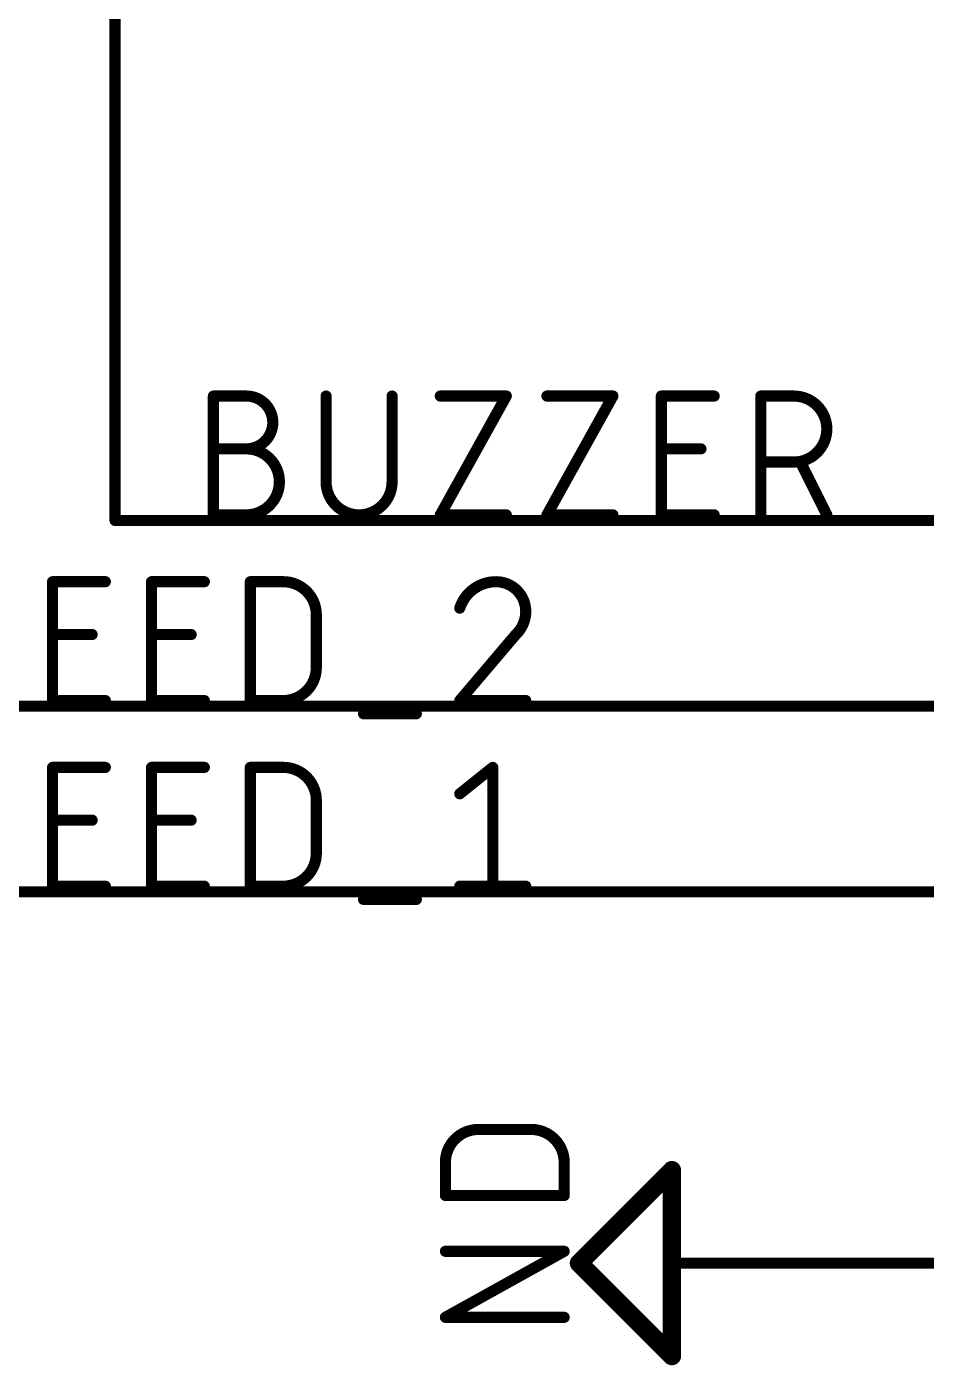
# Model space of a CAD drawing. Extents: x 0 to 389, y 0 to 264.
# Drawn here: x 199.45 to 211.76, y 163.7 to 182.01 of the extents above; entities that cross this region are included whole.
import ezdxf

# ---------------------------------------------------------------- set-up
doc = ezdxf.new("R2010")
doc.units = 0
for name, color, linetype in [('91', 122, 'CONTINUOUS'), ('94', 12, 'CONTINUOUS'), ('95', 251, 'CONTINUOUS'), ('96', 251, 'CONTINUOUS')]:
    doc.layers.add(name, color=color, linetype=linetype)

msp = doc.modelspace()

# ---------------------------------------------------------------- linework, layer by layer
at = {"layer": '91', "const_width": 0.1524}
for points in [[(200.66, 256.54), (200.66, 175.26)], [(200.66, 175.26), (212.09, 175.26)], [(144.78, 172.72), (212.09, 172.72)], [(198.12, 170.18), (212.09, 170.18)], [(212.09, 165.1), (210.82, 165.1)]]:
    msp.add_lwpolyline(points, dxfattribs=at)
at = {"layer": '91', "const_width": 0.0762}
for points in [[(200.66, 175.2981, 1), (200.66, 175.2219)], [(200.6219, 175.26, 1), (200.6981, 175.26)], [(210.82, 165.1381, 1), (210.82, 165.0619)]]:
    msp.add_lwpolyline(points, format="xyb", dxfattribs=at)
at = {"layer": '94'}
for points, const_width in [([(207.01, 165.1), (208.28, 166.37)], 0.254), ([(208.28, 166.37), (208.28, 163.83)], 0.254), ([(208.28, 163.83), (207.01, 165.1)], 0.254), ([(210.82, 165.1), (208.28, 165.1)], 0.1524)]:
    msp.add_lwpolyline(points, dxfattribs=dict(at, const_width=const_width))
for points, const_width in [([(208.3435, 166.37, 1), (208.2165, 166.37)], 0.127), ([(208.3249, 166.3251, 1), (208.2351, 166.4149)], 0.127), ([(207.0549, 165.1449, 1), (206.9651, 165.0551)], 0.127), ([(206.9651, 165.1449, 1), (207.0549, 165.0551)], 0.127), ([(208.28, 165.1381, 1), (208.28, 165.0619)], 0.0762), ([(210.82, 165.0619, 1), (210.82, 165.1381)], 0.0762), ([(208.2165, 163.83, 1), (208.3435, 163.83)], 0.127), ([(208.2351, 163.7851, 1), (208.3249, 163.8749)], 0.127)]:
    msp.add_lwpolyline(points, format="xyb", dxfattribs=dict(at, const_width=const_width))
at = {"layer": '95', "const_width": 0.1524}
for points in [[(202.0062, 175.3362), (202.0062, 176.9618)], [(202.0062, 176.9618), (202.4578, 176.9618)], [(203.5482, 176.9618), (203.5482, 175.7878)], [(204.4513, 175.7878), (204.4513, 176.9618)], [(205.1114, 176.9618), (206.0145, 176.9618)], [(206.0145, 176.9618), (205.1114, 175.3362)], [(206.5703, 176.9618), (207.4734, 176.9618)], [(207.4734, 176.9618), (206.5703, 175.3362)], [(208.1364, 175.3362), (208.1364, 176.9618)], [(208.1364, 176.9618), (208.8589, 176.9618)], [(209.4973, 175.3362), (209.4973, 176.9618)], [(209.4973, 176.9618), (209.9488, 176.9618)], [(202.0062, 176.2393), (202.4578, 176.2393)], [(208.1364, 176.2393), (208.6782, 176.2393)], [(209.9488, 176.0587), (209.4973, 176.0587)], [(210.4004, 175.3362), (210.0391, 176.0587)], [(202.4578, 175.3362), (202.0062, 175.3362)], [(205.1114, 175.3362), (206.0145, 175.3362)], [(206.5703, 175.3362), (207.4734, 175.3362)], [(208.8589, 175.3362), (208.1364, 175.3362)], [(199.8053, 172.7962), (199.8053, 174.4218)], [(199.8053, 174.4218), (200.5277, 174.4218)], [(201.16, 172.7962), (201.16, 174.4218)], [(201.16, 174.4218), (201.8824, 174.4218)], [(202.5117, 172.7962), (202.5117, 174.4218)], [(202.5117, 174.4218), (202.9632, 174.4218)], [(203.4148, 173.9702), (203.4148, 173.2478)], [(199.8053, 173.6993), (200.3471, 173.6993)], [(201.16, 173.6993), (201.7018, 173.6993)], [(206.145, 173.6993), (205.3774, 172.7962)], [(200.5277, 172.7962), (199.8053, 172.7962)], [(201.8824, 172.7962), (201.16, 172.7962)], [(202.9632, 172.7962), (202.5117, 172.7962)], [(205.3774, 172.7962), (206.2805, 172.7962)], [(204.0609, 172.6156), (204.7834, 172.6156)], [(199.8053, 170.2562), (199.8053, 171.8818)], [(199.8053, 171.8818), (200.5277, 171.8818)], [(201.16, 170.2562), (201.16, 171.8818)], [(201.16, 171.8818), (201.8824, 171.8818)], [(202.5117, 170.2562), (202.5117, 171.8818)], [(202.5117, 171.8818), (202.9632, 171.8818)], [(205.3774, 171.5206), (205.829, 171.8818)], [(205.829, 171.8818), (205.829, 170.2562)], [(203.4148, 171.4302), (203.4148, 170.7078)], [(199.8053, 171.1593), (200.3471, 171.1593)], [(201.16, 171.1593), (201.7018, 171.1593)], [(200.5277, 170.2562), (199.8053, 170.2562)], [(201.8824, 170.2562), (201.16, 170.2562)], [(202.9632, 170.2562), (202.5117, 170.2562)], [(205.3774, 170.2562), (206.2805, 170.2562)], [(204.0609, 170.0756), (204.7834, 170.0756)]]:
    msp.add_lwpolyline(points, dxfattribs=at)
at = {"layer": '95'}
for points, const_width in [([(202.0443, 176.9618, 1), (201.9681, 176.9618)], 0.0762), ([(202.0062, 176.9999, 1), (202.0062, 176.9237)], 0.0762), ([(202.4578, 176.2393, 1), (202.4578, 176.9618)], 0.1524), ([(202.4578, 176.9999, 1), (202.4578, 176.9237)], 0.0762), ([(202.4578, 176.9237, 1), (202.4578, 176.9999)], 0.0762), ([(203.5863, 176.9618, 1), (203.5101, 176.9618)], 0.0762), ([(204.4894, 176.9618, 1), (204.4132, 176.9618)], 0.0762), ([(205.1114, 176.9999, 1), (205.1114, 176.9237)], 0.0762), ([(206.0478, 176.9433, 1), (205.9812, 176.9803)], 0.0762), ([(206.0145, 176.9237, 1), (206.0145, 176.9999)], 0.0762), ([(206.5703, 176.9999, 1), (206.5703, 176.9237)], 0.0762), ([(207.5067, 176.9433, 1), (207.4401, 176.9803)], 0.0762), ([(207.4734, 176.9237, 1), (207.4734, 176.9999)], 0.0762), ([(208.1745, 176.9618, 1), (208.0983, 176.9618)], 0.0762), ([(208.1364, 176.9999, 1), (208.1364, 176.9237)], 0.0762), ([(208.8589, 176.9237, 1), (208.8589, 176.9999)], 0.0762), ([(209.5354, 176.9618, 1), (209.4592, 176.9618)], 0.0762), ([(209.4973, 176.9999, 1), (209.4973, 176.9237)], 0.0762), ([(209.9488, 176.0587, 1), (209.9488, 176.9618)], 0.1524), ([(209.9488, 176.9999, 1), (209.9488, 176.9237)], 0.0762), ([(209.9488, 176.9237, 1), (209.9488, 176.9999)], 0.0762), ([(202.0062, 176.2774, 1), (202.0062, 176.2012)], 0.0762), ([(202.4578, 175.3362, 1), (202.4578, 176.2393)], 0.1524), ([(202.4578, 176.2774, 1), (202.4578, 176.2012)], 0.0762), ([(202.4578, 176.2774, 1), (202.4578, 176.2012)], 0.0762), ([(202.4578, 176.2012, 1), (202.4578, 176.2774)], 0.0762), ([(208.1364, 176.2774, 1), (208.1364, 176.2012)], 0.0762), ([(208.6782, 176.2012, 1), (208.6782, 176.2774)], 0.0762), ([(209.4973, 176.0968, 1), (209.4973, 176.0206)], 0.0762), ([(209.9488, 176.0968, 1), (209.9488, 176.0206)], 0.0762), ([(209.9488, 176.0206, 1), (209.9488, 176.0968)], 0.0762), ([(210.0732, 176.0757, 1), (210.005, 176.0416)], 0.0762), ([(203.5482, 175.7878, 1), (204.4513, 175.7878)], 0.1524), ([(203.5863, 175.7878, 1), (203.5101, 175.7878)], 0.0762), ([(203.5101, 175.7878, 1), (203.5863, 175.7878)], 0.0762), ([(204.4894, 175.7878, 1), (204.4132, 175.7878)], 0.0762), ([(204.4132, 175.7878, 1), (204.4894, 175.7878)], 0.0762), ([(202.0062, 175.3743, 1), (202.0062, 175.2981)], 0.0762), ([(201.9681, 175.3362, 1), (202.0443, 175.3362)], 0.0762), ([(202.4578, 175.3743, 1), (202.4578, 175.2981)], 0.0762), ([(202.4578, 175.2981, 1), (202.4578, 175.3743)], 0.0762), ([(205.078, 175.3547, 1), (205.1447, 175.3177)], 0.0762), ([(205.1114, 175.3743, 1), (205.1114, 175.2981)], 0.0762), ([(206.0145, 175.2981, 1), (206.0145, 175.3743)], 0.0762), ([(206.5703, 175.3743, 1), (206.5703, 175.2981)], 0.0762), ([(206.537, 175.3547, 1), (206.6036, 175.3177)], 0.0762), ([(207.4734, 175.2981, 1), (207.4734, 175.3743)], 0.0762), ([(208.1364, 175.3743, 1), (208.1364, 175.2981)], 0.0762), ([(208.0983, 175.3362, 1), (208.1745, 175.3362)], 0.0762), ([(208.8589, 175.2981, 1), (208.8589, 175.3743)], 0.0762), ([(209.4592, 175.3362, 1), (209.5354, 175.3362)], 0.0762), ([(210.3663, 175.3192, 1), (210.4344, 175.3532)], 0.0762), ([(199.8053, 174.4599, 1), (199.8053, 174.3837)], 0.0762), ([(199.8433, 174.4218, 1), (199.7672, 174.4218)], 0.0762), ([(200.5277, 174.3837, 1), (200.5277, 174.4599)], 0.0762), ([(201.1981, 174.4218, 1), (201.1219, 174.4218)], 0.0762), ([(201.16, 174.4599, 1), (201.16, 174.3837)], 0.0762), ([(201.8824, 174.3837, 1), (201.8824, 174.4599)], 0.0762), ([(202.5498, 174.4218, 1), (202.4736, 174.4218)], 0.0762), ([(202.5117, 174.4599, 1), (202.5117, 174.3837)], 0.0762), ([(203.4148, 173.9702, 0.4142), (202.9632, 174.4218)], 0.1524), ([(202.9632, 174.4599, 1), (202.9632, 174.3837)], 0.0762), ([(202.9632, 174.3837, 1), (202.9632, 174.4599)], 0.0762), ([(205.8741, 174.4218, 0.3252), (205.3774, 174.0606)], 0.1524), ([(206.2805, 174.0154, 0.4142), (205.8741, 174.4218)], 0.1524), ([(205.8741, 174.4599, 1), (205.8741, 174.3837)], 0.0762), ([(205.8741, 174.3837, 1), (205.8741, 174.4599)], 0.0762), ([(203.4529, 173.9702, 1), (203.3767, 173.9702)], 0.0762), ([(203.3767, 173.9702, 1), (203.4529, 173.9702)], 0.0762), ([(205.3412, 174.0723, 1), (205.4136, 174.0488)], 0.0762), ([(206.145, 173.6993, 0.2053), (206.2805, 174.0154)], 0.1524), ([(206.3186, 174.0154, 1), (206.2424, 174.0154)], 0.0762), ([(206.2424, 174.0154, 1), (206.3186, 174.0154)], 0.0762), ([(199.8053, 173.7374, 1), (199.8053, 173.6612)], 0.0762), ([(200.3471, 173.6612, 1), (200.3471, 173.7374)], 0.0762), ([(201.16, 173.7374, 1), (201.16, 173.6612)], 0.0762), ([(201.7018, 173.6612, 1), (201.7018, 173.7374)], 0.0762), ([(206.1741, 173.6746, 1), (206.116, 173.724)], 0.0762), ([(206.1188, 173.7269, 1), (206.1713, 173.6717)], 0.0762), ([(202.9632, 172.7962, 0.4142), (203.4148, 173.2478)], 0.1524), ([(203.4529, 173.2478, 1), (203.3767, 173.2478)], 0.0762), ([(203.3767, 173.2478, 1), (203.4529, 173.2478)], 0.0762), ([(199.8053, 172.8343, 1), (199.8053, 172.7581)], 0.0762), ([(200.5277, 172.7581, 1), (200.5277, 172.8343)], 0.0762), ([(201.16, 172.8343, 1), (201.16, 172.7581)], 0.0762), ([(201.8824, 172.7581, 1), (201.8824, 172.8343)], 0.0762), ([(202.5117, 172.8343, 1), (202.5117, 172.7581)], 0.0762), ([(202.9632, 172.8343, 1), (202.9632, 172.7581)], 0.0762), ([(202.9632, 172.7581, 1), (202.9632, 172.8343)], 0.0762), ([(205.3774, 172.8343, 1), (205.3774, 172.7581)], 0.0762), ([(205.3484, 172.8209, 1), (205.4064, 172.7715)], 0.0762), ([(206.2805, 172.7581, 1), (206.2805, 172.8343)], 0.0762), ([(199.7672, 172.7962, 1), (199.8433, 172.7962)], 0.0762), ([(201.1219, 172.7962, 1), (201.1981, 172.7962)], 0.0762), ([(202.4736, 172.7962, 1), (202.5498, 172.7962)], 0.0762), ([(204.0609, 172.6537, 1), (204.0609, 172.5775)], 0.0762), ([(204.7834, 172.5775, 1), (204.7834, 172.6537)], 0.0762), ([(199.8053, 171.9199, 1), (199.8053, 171.8437)], 0.0762), ([(199.8433, 171.8818, 1), (199.7672, 171.8818)], 0.0762), ([(200.5277, 171.8437, 1), (200.5277, 171.9199)], 0.0762), ([(201.1981, 171.8818, 1), (201.1219, 171.8818)], 0.0762), ([(201.16, 171.9199, 1), (201.16, 171.8437)], 0.0762), ([(201.8824, 171.8437, 1), (201.8824, 171.9199)], 0.0762), ([(202.5498, 171.8818, 1), (202.4736, 171.8818)], 0.0762), ([(202.5117, 171.9199, 1), (202.5117, 171.8437)], 0.0762), ([(203.4148, 171.4302, 0.4142), (202.9632, 171.8818)], 0.1524), ([(202.9632, 171.9199, 1), (202.9632, 171.8437)], 0.0762), ([(202.9632, 171.8437, 1), (202.9632, 171.9199)], 0.0762), ([(205.8671, 171.8818, 1), (205.7909, 171.8818)], 0.0762), ([(205.8528, 171.852, 1), (205.8052, 171.9116)], 0.0762), ([(205.3536, 171.5503, 1), (205.4012, 171.4908)], 0.0762), ([(203.4529, 171.4302, 1), (203.3767, 171.4302)], 0.0762), ([(203.3767, 171.4302, 1), (203.4529, 171.4302)], 0.0762), ([(199.8053, 171.1974, 1), (199.8053, 171.1212)], 0.0762), ([(200.3471, 171.1212, 1), (200.3471, 171.1974)], 0.0762), ([(201.16, 171.1974, 1), (201.16, 171.1212)], 0.0762), ([(201.7018, 171.1212, 1), (201.7018, 171.1974)], 0.0762), ([(202.9632, 170.2562, 0.4142), (203.4148, 170.7078)], 0.1524), ([(203.4529, 170.7078, 1), (203.3767, 170.7078)], 0.0762), ([(203.3767, 170.7078, 1), (203.4529, 170.7078)], 0.0762), ([(199.8053, 170.2943, 1), (199.8053, 170.2181)], 0.0762), ([(199.7672, 170.2562, 1), (199.8433, 170.2562)], 0.0762), ([(200.5277, 170.2181, 1), (200.5277, 170.2943)], 0.0762), ([(201.16, 170.2943, 1), (201.16, 170.2181)], 0.0762), ([(201.1219, 170.2562, 1), (201.1981, 170.2562)], 0.0762), ([(201.8824, 170.2181, 1), (201.8824, 170.2943)], 0.0762), ([(202.5117, 170.2943, 1), (202.5117, 170.2181)], 0.0762), ([(202.4736, 170.2562, 1), (202.5498, 170.2562)], 0.0762), ([(202.9632, 170.2943, 1), (202.9632, 170.2181)], 0.0762), ([(202.9632, 170.2181, 1), (202.9632, 170.2943)], 0.0762), ([(205.3774, 170.2943, 1), (205.3774, 170.2181)], 0.0762), ([(205.7909, 170.2562, 1), (205.8671, 170.2562)], 0.0762), ([(206.2805, 170.2181, 1), (206.2805, 170.2943)], 0.0762), ([(204.0609, 170.1137, 1), (204.0609, 170.0375)], 0.0762), ([(204.7834, 170.0375, 1), (204.7834, 170.1137)], 0.0762)]:
    msp.add_lwpolyline(points, format="xyb", dxfattribs=dict(at, const_width=const_width))
at = {"layer": '96'}
for points, const_width in [([(205.6328, 166.9288, 0.4142), (205.1812, 166.4772)], 0.1524), ([(205.6328, 166.9669, 1), (205.6328, 166.8907)], 0.0762), ([(205.6328, 166.8907, 1), (205.6328, 166.9669)], 0.0762), ([(206.8068, 166.4772, 0.4142), (206.3552, 166.9288)], 0.1524), ([(206.3552, 166.9669, 1), (206.3552, 166.8907)], 0.0762), ([(206.3552, 166.8907, 1), (206.3552, 166.9669)], 0.0762), ([(205.2193, 166.4772, 1), (205.1431, 166.4772)], 0.0762), ([(205.1431, 166.4772, 1), (205.2193, 166.4772)], 0.0762), ([(206.8449, 166.4772, 1), (206.7687, 166.4772)], 0.0762), ([(206.7687, 166.4772, 1), (206.8449, 166.4772)], 0.0762), ([(205.1812, 166.0638, 1), (205.1812, 165.9876)], 0.0762), ([(206.8068, 165.9876, 1), (206.8068, 166.0638)], 0.0762), ([(205.1431, 166.0257, 1), (205.2193, 166.0257)], 0.0762), ([(206.7687, 166.0257, 1), (206.8449, 166.0257)], 0.0762), ([(205.1812, 165.2996, 1), (205.1812, 165.2234)], 0.0762), ([(206.8253, 165.2282, 1), (206.7883, 165.2948)], 0.0762), ([(206.8068, 165.2234, 1), (206.8068, 165.2996)], 0.0762), ([(205.1812, 164.3965, 1), (205.1812, 164.3203)], 0.0762), ([(205.1627, 164.3917, 1), (205.1997, 164.3251)], 0.0762), ([(206.8068, 164.3203, 1), (206.8068, 164.3965)], 0.0762)]:
    msp.add_lwpolyline(points, format="xyb", dxfattribs=dict(at, const_width=const_width))
at = {"layer": '96', "const_width": 0.1524}
for points in [[(205.6328, 166.9288), (206.3552, 166.9288)], [(205.1812, 166.0257), (205.1812, 166.4772)], [(206.8068, 166.4772), (206.8068, 166.0257)], [(206.8068, 166.0257), (205.1812, 166.0257)], [(205.1812, 164.3584), (206.8068, 165.2615)], [(206.8068, 165.2615), (205.1812, 165.2615)], [(206.8068, 164.3584), (205.1812, 164.3584)]]:
    msp.add_lwpolyline(points, dxfattribs=at)

doc.saveas('drawing.dxf')
